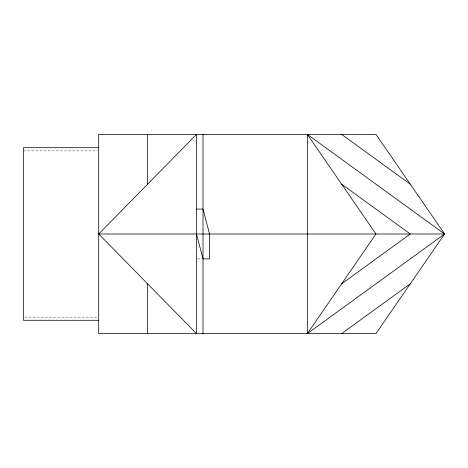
<?xml version="1.0" encoding="UTF-8"?>
<svg xmlns="http://www.w3.org/2000/svg" width="468" height="468" viewBox="0 0 468 468"><rect width="100%" height="100%" fill="white"/><g stroke="black" fill="none" stroke-linecap="round" stroke-linejoin="round"><path stroke-width="0.35" stroke-dasharray="2.34 1.75" d="M23.4 150.86L97.97 150.86M197.221 258.903L201.568 258.903M24.862 317.14L97.97 317.14"/><path stroke-width="0.7" d="M307.336 333.614L375.968 234L307.336 134.386L307.336 333.614L444.6 234L375.968 134.386L98.701 134.386L98.701 333.614L375.968 333.614L444.6 234L307.336 134.386M98.701 234L196.496 134.386L196.496 333.614L98.701 234L444.6 234M341.652 283.807L410.284 234L341.652 184.193M341.652 333.614L410.284 283.807M98.701 147.718L23.4 147.718L23.4 320.282L98.701 320.282M196.496 209.097L203.018 209.097L209.535 234L209.535 258.903L203.018 258.903L196.496 234M341.652 134.386L410.284 184.193M203.018 134.386L203.018 333.614M147.595 134.386L147.595 184.193M147.595 283.807L147.595 333.614"/></g></svg>
